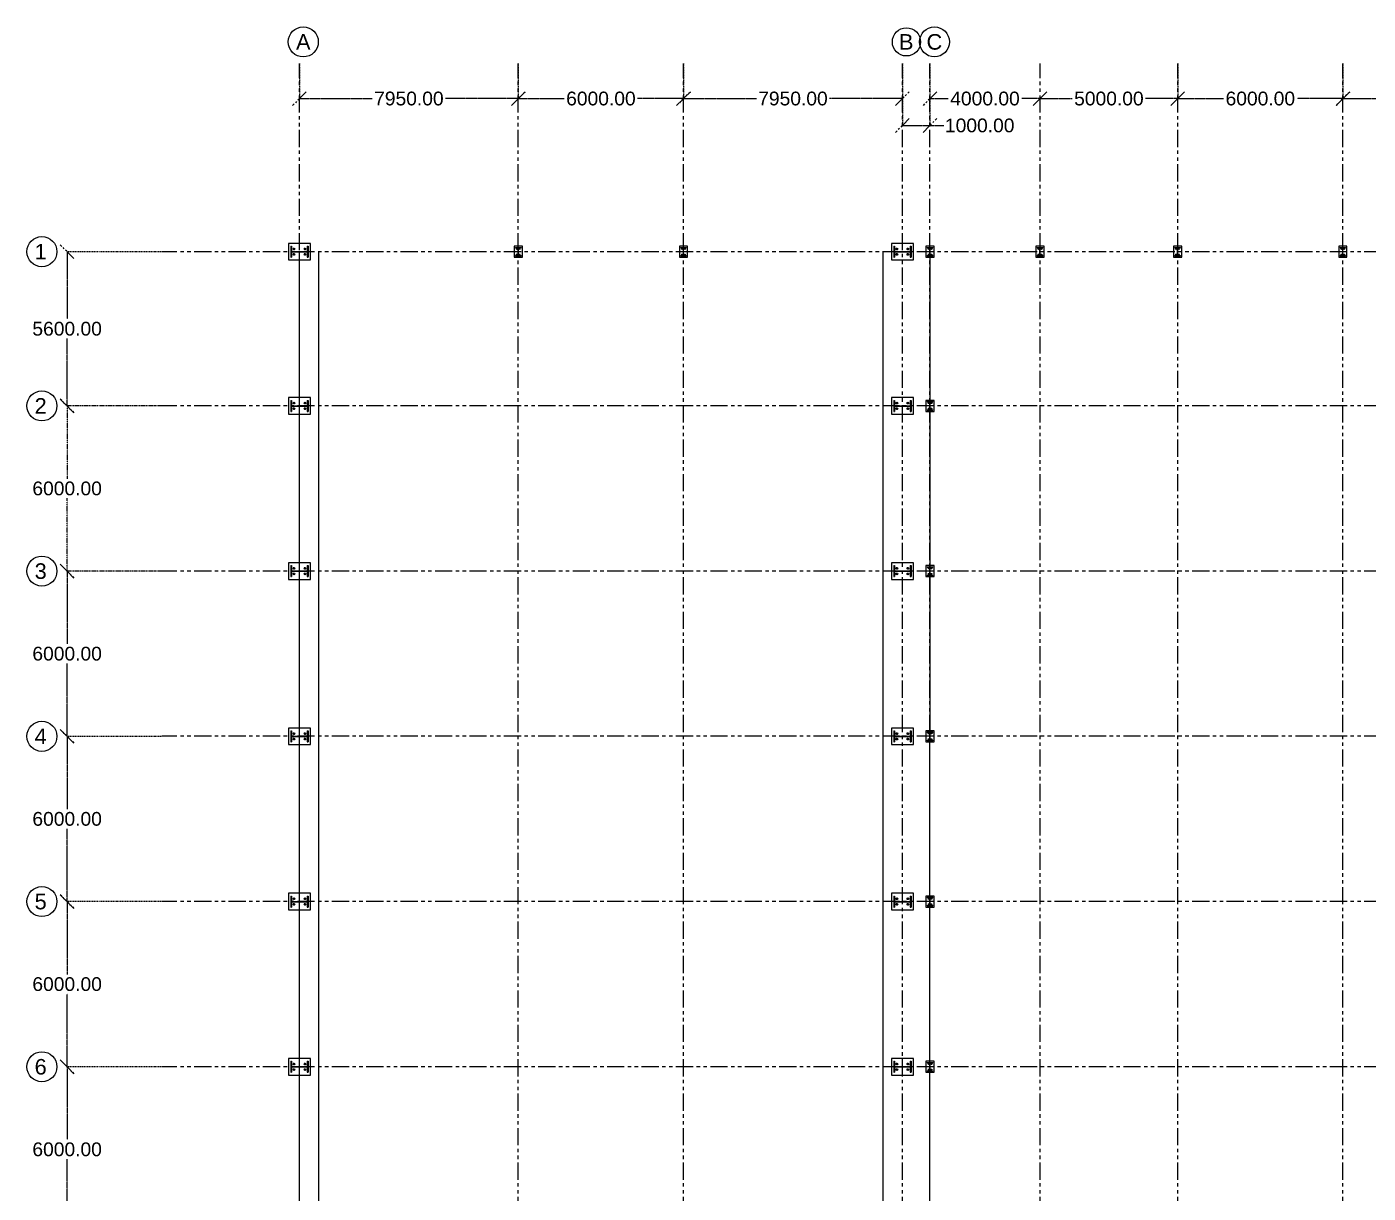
# Model space of a CAD drawing. Header units: inches. Extents: x 8519 to 881470, y -4476 to 84370.
# Drawn here: x 656886 to 705604, y 42016 to 84370 of the extents above; entities that cross this region are included whole.
import ezdxf

# ---------------------------------------------------------------- set-up
doc = ezdxf.new("R2010")
doc.units = ezdxf.units.IN
doc.header["$MEASUREMENT"] = 0
doc.header["$PDMODE"] = 34
doc.linetypes.add('ACAD_ISO03W100', pattern=[30, 12, -18])
doc.linetypes.add('PHANTOM2', pattern=[1.25, 0.625, -0.125, 0.125, -0.125, 0.125, -0.125])
for name, color, linetype in [('axis', 8, 'PHANTOM2'), ('columns', 2, 'Continuous'), ('dimensions', 1, 'PHANTOM2'), ('initial layout', 7, 'Continuous'), ('text', 3, 'Continuous')]:
    doc.layers.add(name, color=color, linetype=linetype)
doc.styles.get("Standard").update_dxf_attribs({"font": 'arial.ttf'})
doc.dimstyles.new('Dim_1', dxfattribs={"dimtxt": 500, "dimasz": 500, "dimexe": 0.0625, "dimexo": 0.0625, "dimgap": 100, "dimtad": 0, "dimtih": 1, "dimtoh": 1, "dimzin": 0, "dimdsep": 46, "dimtxsty": 'Standard', "dimblk": 'OBLIQUE', "dimcen": 0.09, "dimclrd": 256, "dimclre": 256, "dimclrt": 256, "dimadec": 0, "dimazin": 0, "dimtfac": 1, "dimtofl": 0, "dimtmove": 0, "dimatfit": 3, "dimfxl": 1, "dimtfillclr": 256, "dimtolj": 1, "dimtzin": 0, "dimlwe": -1, "dimarcsym": 0})

# ---------------------------------------------------------------- blocks, each defined once
blk = doc.blocks.new('_Oblique')
at = {"color": 0, "linetype": 'ByBlock', "lineweight": -2}
blk.add_line((-0.5, -0.5), (0.5, 0.5), dxfattribs=at)
blk = doc.blocks.new('*D7')
at = {"layer": 'Defpoints', "color": 0, "ltscale": 10, "transparency": 16777216}
for p in [(661787, 70605), (658349, 64605), (661787, 64605)]:
    blk.add_point(p, dxfattribs=at)
at = {"layer": 'dimensions', "lineweight": -2, "ltscale": 10, "transparency": 16777216}
for p, q in [((658349, 70615), (658349, 67961)), ((658349, 64595), (658349, 67250))]:
    blk.add_line(p, q, dxfattribs=at)
at = {"layer": 'dimensions', "linetype": 'ACAD_ISO03W100', "ltscale": 10, "transparency": 16777216}
for p, q in [((661787, 70605), (658349, 70605)), ((661787, 64605), (658349, 64605))]:
    blk.add_line(p, q, dxfattribs=at)
at = {"layer": 'dimensions', "lineweight": -2, "ltscale": 10, "transparency": 16777216, "xscale": 500, "yscale": 500, "zscale": 500}
for p, rotation in [((658349, 70605), 90), ((658349, 64605), 270)]:
    blk.add_blockref('_Oblique', p, dxfattribs=dict(at, rotation=rotation))
at = {"layer": 'dimensions', "ltscale": 10, "transparency": 16777216, "insert": (658349, 67605), "char_height": 500, "attachment_point": 5}
blk.add_mtext('\\A1;6000.00', dxfattribs=at)
blk = doc.blocks.new('*D8')
at = {"layer": 'Defpoints', "color": 0, "transparency": 16777216}
for p in [(661787, 64605), (658349, 58605), (661787, 58605)]:
    blk.add_point(p, dxfattribs=at)
at = {"layer": 'dimensions', "lineweight": -2, "transparency": 16777216}
for p, q in [((658349, 64615), (658349, 61961)), ((658349, 58595), (658349, 61250))]:
    blk.add_line(p, q, dxfattribs=at)
at = {"layer": 'dimensions', "linetype": 'ACAD_ISO03W100', "transparency": 16777216}
for p, q in [((661787, 64605), (658349, 64605)), ((661787, 58605), (658349, 58605))]:
    blk.add_line(p, q, dxfattribs=at)
at = {"layer": 'dimensions', "lineweight": -2, "transparency": 16777216, "xscale": 500, "yscale": 500, "zscale": 500}
for p, rotation in [((658349, 64605), 90), ((658349, 58605), 270)]:
    blk.add_blockref('_Oblique', p, dxfattribs=dict(at, rotation=rotation))
at = {"layer": 'dimensions', "transparency": 16777216, "insert": (658349, 61605), "char_height": 500, "attachment_point": 5}
blk.add_mtext('\\A1;6000.00', dxfattribs=at)
blk = doc.blocks.new('*D9')
at = {"layer": 'Defpoints', "color": 0, "transparency": 16777216}
for p in [(661787, 58605), (658349, 52605), (661787, 52605)]:
    blk.add_point(p, dxfattribs=at)
at = {"layer": 'dimensions', "lineweight": -2, "transparency": 16777216}
for p, q in [((658349, 58615), (658349, 55961)), ((658349, 52595), (658349, 55250))]:
    blk.add_line(p, q, dxfattribs=at)
at = {"layer": 'dimensions', "linetype": 'ACAD_ISO03W100', "transparency": 16777216}
for p, q in [((661787, 58605), (658349, 58605)), ((661787, 52605), (658349, 52605))]:
    blk.add_line(p, q, dxfattribs=at)
at = {"layer": 'dimensions', "lineweight": -2, "transparency": 16777216, "xscale": 500, "yscale": 500, "zscale": 500}
for p, rotation in [((658349, 58605), 90), ((658349, 52605), 270)]:
    blk.add_blockref('_Oblique', p, dxfattribs=dict(at, rotation=rotation))
at = {"layer": 'dimensions', "transparency": 16777216, "insert": (658349, 55605), "char_height": 500, "attachment_point": 5}
blk.add_mtext('\\A1;6000.00', dxfattribs=at)
blk = doc.blocks.new('*D10')
at = {"layer": 'Defpoints', "color": 0, "transparency": 16777216}
for p in [(661787, 52605), (658349, 46605), (661787, 46605)]:
    blk.add_point(p, dxfattribs=at)
at = {"layer": 'dimensions', "lineweight": -2, "transparency": 16777216}
for p, q in [((658349, 52615), (658349, 49961)), ((658349, 46595), (658349, 49250))]:
    blk.add_line(p, q, dxfattribs=at)
at = {"layer": 'dimensions', "linetype": 'ACAD_ISO03W100', "transparency": 16777216}
for p, q in [((661787, 52605), (658349, 52605)), ((661787, 46605), (658349, 46605))]:
    blk.add_line(p, q, dxfattribs=at)
at = {"layer": 'dimensions', "lineweight": -2, "transparency": 16777216, "xscale": 500, "yscale": 500, "zscale": 500}
for p, rotation in [((658349, 52605), 90), ((658349, 46605), 270)]:
    blk.add_blockref('_Oblique', p, dxfattribs=dict(at, rotation=rotation))
at = {"layer": 'dimensions', "transparency": 16777216, "insert": (658349, 49605), "char_height": 500, "attachment_point": 5}
blk.add_mtext('\\A1;6000.00', dxfattribs=at)
blk = doc.blocks.new('*D11')
at = {"layer": 'Defpoints', "color": 0, "transparency": 16777216}
for p in [(661787, 46605), (658349, 40605), (661787, 40605)]:
    blk.add_point(p, dxfattribs=at)
at = {"layer": 'dimensions', "lineweight": -2, "transparency": 16777216}
for p, q in [((658349, 46615), (658349, 43961)), ((658349, 40595), (658349, 43250))]:
    blk.add_line(p, q, dxfattribs=at)
at = {"layer": 'dimensions', "linetype": 'ACAD_ISO03W100', "transparency": 16777216}
for p, q in [((661787, 46605), (658349, 46605)), ((661787, 40605), (658349, 40605))]:
    blk.add_line(p, q, dxfattribs=at)
at = {"layer": 'dimensions', "lineweight": -2, "transparency": 16777216, "xscale": 500, "yscale": 500, "zscale": 500}
for p, rotation in [((658349, 46605), 90), ((658349, 40605), 270)]:
    blk.add_blockref('_Oblique', p, dxfattribs=dict(at, rotation=rotation))
at = {"layer": 'dimensions', "transparency": 16777216, "insert": (658349, 43605), "char_height": 500, "attachment_point": 5}
blk.add_mtext('\\A1;6000.00', dxfattribs=at)
blk = doc.blocks.new('*D46')
at = {"layer": 'Defpoints', "color": 0, "transparency": 16777216}
for p in [(661787, 76205), (658349, 70605), (661787, 70605)]:
    blk.add_point(p, dxfattribs=at)
at = {"layer": 'dimensions', "linetype": 'ACAD_ISO03W100', "transparency": 16777216}
for p, q in [((661787, 76205), (658349, 76205)), ((661787, 70605), (658349, 70605))]:
    blk.add_line(p, q, dxfattribs=at)
at = {"layer": 'dimensions', "lineweight": -2, "transparency": 16777216}
for p, q in [((658349, 76205), (658349, 73761)), ((658349, 70605), (658349, 73050))]:
    blk.add_line(p, q, dxfattribs=at)
at = {"layer": 'dimensions', "lineweight": -2, "transparency": 16777216, "xscale": 500, "yscale": 500, "zscale": 500}
for p, rotation in [((658349, 76205), 90), ((658349, 70605), 270)]:
    blk.add_blockref('_Oblique', p, dxfattribs=dict(at, rotation=rotation))
at = {"layer": 'dimensions', "transparency": 16777216, "insert": (658349, 73405), "char_height": 500, "attachment_point": 5}
blk.add_mtext('\\A1;5600.00', dxfattribs=at)
blk = doc.blocks.new('*D224')
at = {"layer": 'Defpoints', "color": 0, "transparency": 16777216}
for p in [(666787, 83038), (674737, 83038), (666787, 81764)]:
    blk.add_point(p, dxfattribs=at)
at = {"layer": 'dimensions', "linetype": 'ACAD_ISO03W100', "transparency": 16777216}
for p, q in [((666787, 83038), (666787, 81764)), ((674737, 83038), (674737, 81764))]:
    blk.add_line(p, q, dxfattribs=at)
at = {"layer": 'dimensions', "lineweight": -2, "transparency": 16777216}
for p, q in [((666787, 81764), (669433, 81764)), ((674737, 81764), (672091, 81764))]:
    blk.add_line(p, q, dxfattribs=at)
at = {"layer": 'dimensions', "lineweight": -2, "transparency": 16777216, "xscale": 500, "yscale": 500, "zscale": 500, "rotation": 180}
blk.add_blockref('_Oblique', (666787, 81764), dxfattribs=at)
at = {"layer": 'dimensions', "lineweight": -2, "transparency": 16777216, "xscale": 500, "yscale": 500, "zscale": 500}
blk.add_blockref('_Oblique', (674737, 81764), dxfattribs=at)
at = {"layer": 'dimensions', "transparency": 16777216, "insert": (670762, 81764), "char_height": 500, "attachment_point": 5}
blk.add_mtext('\\A1;7950.00', dxfattribs=at)
blk = doc.blocks.new('*D225')
at = {"layer": 'Defpoints', "color": 0, "transparency": 16777216}
for p in [(674737, 83038), (680737, 83038), (674737, 81764)]:
    blk.add_point(p, dxfattribs=at)
at = {"layer": 'dimensions', "linetype": 'ACAD_ISO03W100', "transparency": 16777216}
for p, q in [((674737, 83038), (674737, 81764)), ((680737, 83038), (680737, 81764))]:
    blk.add_line(p, q, dxfattribs=at)
at = {"layer": 'dimensions', "lineweight": -2, "transparency": 16777216}
for p, q in [((674737, 81764), (676405, 81764)), ((680737, 81764), (679070, 81764))]:
    blk.add_line(p, q, dxfattribs=at)
at = {"layer": 'dimensions', "lineweight": -2, "transparency": 16777216, "xscale": 500, "yscale": 500, "zscale": 500, "rotation": 180}
blk.add_blockref('_Oblique', (674737, 81764), dxfattribs=at)
at = {"layer": 'dimensions', "lineweight": -2, "transparency": 16777216, "xscale": 500, "yscale": 500, "zscale": 500}
blk.add_blockref('_Oblique', (680737, 81764), dxfattribs=at)
at = {"layer": 'dimensions', "transparency": 16777216, "insert": (677737, 81764), "char_height": 500, "attachment_point": 5}
blk.add_mtext('\\A1;6000.00', dxfattribs=at)
blk = doc.blocks.new('*D226')
at = {"layer": 'Defpoints', "color": 0, "transparency": 16777216}
for p in [(680737, 83038), (688687, 83038), (680737, 81764)]:
    blk.add_point(p, dxfattribs=at)
at = {"layer": 'dimensions', "linetype": 'ACAD_ISO03W100', "transparency": 16777216}
for p, q in [((680737, 83038), (680737, 81764)), ((688687, 83038), (688687, 81764))]:
    blk.add_line(p, q, dxfattribs=at)
at = {"layer": 'dimensions', "lineweight": -2, "transparency": 16777216}
for p, q in [((680737, 81764), (683383, 81764)), ((688687, 81764), (686041, 81764))]:
    blk.add_line(p, q, dxfattribs=at)
at = {"layer": 'dimensions', "lineweight": -2, "transparency": 16777216, "xscale": 500, "yscale": 500, "zscale": 500, "rotation": 180}
blk.add_blockref('_Oblique', (680737, 81764), dxfattribs=at)
at = {"layer": 'dimensions', "lineweight": -2, "transparency": 16777216, "xscale": 500, "yscale": 500, "zscale": 500}
blk.add_blockref('_Oblique', (688687, 81764), dxfattribs=at)
at = {"layer": 'dimensions', "transparency": 16777216, "insert": (684712, 81764), "char_height": 500, "attachment_point": 5}
blk.add_mtext('\\A1;7950.00', dxfattribs=at)
blk = doc.blocks.new('*D232')
at = {"layer": 'Defpoints', "color": 0, "transparency": 16777216}
for p in [(698687, 83038), (704687, 83038), (698687, 81764)]:
    blk.add_point(p, dxfattribs=at)
at = {"layer": 'dimensions', "linetype": 'ACAD_ISO03W100', "transparency": 16777216}
for p, q in [((698687, 83038), (698687, 81764)), ((704687, 83038), (704687, 81764))]:
    blk.add_line(p, q, dxfattribs=at)
at = {"layer": 'dimensions', "lineweight": -2, "transparency": 16777216}
for p, q in [((698687, 81764), (700355, 81764)), ((704687, 81764), (703020, 81764))]:
    blk.add_line(p, q, dxfattribs=at)
at = {"layer": 'dimensions', "lineweight": -2, "transparency": 16777216, "xscale": 500, "yscale": 500, "zscale": 500, "rotation": 180}
blk.add_blockref('_Oblique', (698687, 81764), dxfattribs=at)
at = {"layer": 'dimensions', "lineweight": -2, "transparency": 16777216, "xscale": 500, "yscale": 500, "zscale": 500}
blk.add_blockref('_Oblique', (704687, 81764), dxfattribs=at)
at = {"layer": 'dimensions', "transparency": 16777216, "insert": (701687, 81764), "char_height": 500, "attachment_point": 5}
blk.add_mtext('\\A1;6000.00', dxfattribs=at)
blk = doc.blocks.new('*D233')
at = {"layer": 'Defpoints', "color": 0, "transparency": 16777216}
for p in [(704687, 83038), (710687, 83038), (704687, 81764)]:
    blk.add_point(p, dxfattribs=at)
at = {"layer": 'dimensions', "linetype": 'ACAD_ISO03W100', "transparency": 16777216}
for p, q in [((704687, 83038), (704687, 81764)), ((710687, 83038), (710687, 81764))]:
    blk.add_line(p, q, dxfattribs=at)
at = {"layer": 'dimensions', "lineweight": -2, "transparency": 16777216}
for p, q in [((704687, 81764), (706355, 81764)), ((710687, 81764), (709020, 81764))]:
    blk.add_line(p, q, dxfattribs=at)
at = {"layer": 'dimensions', "lineweight": -2, "transparency": 16777216, "xscale": 500, "yscale": 500, "zscale": 500, "rotation": 180}
blk.add_blockref('_Oblique', (704687, 81764), dxfattribs=at)
at = {"layer": 'dimensions', "lineweight": -2, "transparency": 16777216, "xscale": 500, "yscale": 500, "zscale": 500}
blk.add_blockref('_Oblique', (710687, 81764), dxfattribs=at)
at = {"layer": 'dimensions', "transparency": 16777216, "insert": (707687, 81764), "char_height": 500, "attachment_point": 5}
blk.add_mtext('\\A1;6000.00', dxfattribs=at)
blk = doc.blocks.new('*D244')
at = {"layer": 'Defpoints', "color": 0, "transparency": 16777216}
for p in [(689687, 83038), (688687, 81764), (689687, 80787)]:
    blk.add_point(p, dxfattribs=at)
at = {"layer": 'dimensions', "linetype": 'ACAD_ISO03W100', "transparency": 16777216}
for p, q in [((689687, 83038), (689687, 80786)), ((688687, 81764), (688687, 80786))]:
    blk.add_line(p, q, dxfattribs=at)
at = {"layer": 'dimensions', "lineweight": -2, "transparency": 16777216}
for p, q in [((688687, 80787), (689687, 80787)), ((689687, 80787), (690187, 80787))]:
    blk.add_line(p, q, dxfattribs=at)
at = {"layer": 'dimensions', "lineweight": -2, "transparency": 16777216, "xscale": 500, "yscale": 500, "zscale": 500, "rotation": 180}
blk.add_blockref('_Oblique', (688687, 80787), dxfattribs=at)
at = {"layer": 'dimensions', "lineweight": -2, "transparency": 16777216, "xscale": 500, "yscale": 500, "zscale": 500}
blk.add_blockref('_Oblique', (689687, 80787), dxfattribs=at)
at = {"layer": 'dimensions', "transparency": 16777216, "insert": (691495, 80787), "char_height": 500, "attachment_point": 5}
blk.add_mtext('\\A1;1000.00', dxfattribs=at)
blk = doc.blocks.new('*D245')
at = {"layer": 'Defpoints', "color": 0, "transparency": 16777216}
for p in [(693687, 81764), (693687, 81764), (698687, 81764)]:
    blk.add_point(p, dxfattribs=at)
at = {"layer": 'dimensions', "linetype": 'ACAD_ISO03W100', "transparency": 16777216}
for p, q in [((693687, 81764), (693687, 81764)), ((698687, 81764), (698687, 81764))]:
    blk.add_line(p, q, dxfattribs=at)
at = {"layer": 'dimensions', "lineweight": -2, "transparency": 16777216}
for p, q in [((693687, 81764), (694856, 81764)), ((698687, 81764), (697519, 81764))]:
    blk.add_line(p, q, dxfattribs=at)
at = {"layer": 'dimensions', "lineweight": -2, "transparency": 16777216, "xscale": 500, "yscale": 500, "zscale": 500, "rotation": 180}
blk.add_blockref('_Oblique', (693687, 81764), dxfattribs=at)
at = {"layer": 'dimensions', "lineweight": -2, "transparency": 16777216, "xscale": 500, "yscale": 500, "zscale": 500}
blk.add_blockref('_Oblique', (698687, 81764), dxfattribs=at)
at = {"layer": 'dimensions', "transparency": 16777216, "insert": (696187, 81764), "char_height": 500, "attachment_point": 5}
blk.add_mtext('\\A1;5000.00', dxfattribs=at)
blk = doc.blocks.new('*D246')
at = {"layer": 'Defpoints', "color": 0, "transparency": 16777216}
for p in [(689687, 81764), (689687, 81764), (693687, 81764)]:
    blk.add_point(p, dxfattribs=at)
at = {"layer": 'dimensions', "lineweight": -2, "transparency": 16777216}
for p, q in [((689687, 81764), (690346, 81764)), ((693687, 81764), (693029, 81764))]:
    blk.add_line(p, q, dxfattribs=at)
at = {"layer": 'dimensions', "lineweight": -2, "transparency": 16777216, "xscale": 500, "yscale": 500, "zscale": 500, "rotation": 180}
blk.add_blockref('_Oblique', (689687, 81764), dxfattribs=at)
at = {"layer": 'dimensions', "lineweight": -2, "transparency": 16777216, "xscale": 500, "yscale": 500, "zscale": 500}
blk.add_blockref('_Oblique', (693687, 81764), dxfattribs=at)
at = {"layer": 'dimensions', "transparency": 16777216, "insert": (691687, 81764), "char_height": 500, "attachment_point": 5}
blk.add_mtext('\\A1;4000.00', dxfattribs=at)

msp = doc.modelspace()

# ---------------------------------------------------------------- linework, layer by layer
at = {"layer": 'axis', "ltscale": 1000}
for p, q in [((666787.275, 5.309), (666787.275, 83038.138)), ((674737.275, 5.309), (674737.275, 83038.138)), ((680737.275, 5.309), (680737.275, 83038.138)), ((688687.275, 5.309), (688687.275, 83038.138)), ((689687.275, 5.309), (689687.275, 83038.138)), ((693687.275, 5.309), (693687.275, 83038.138)), ((698687.275, 5.309), (698687.275, 83038.138)), ((704687.275, 5.309), (704687.275, 83038.138)), ((753587.275, 76205.313), (661787.275, 76205.313)), ((753587.275, 70605.313), (661787.275, 70605.313)), ((753587.275, 64605.309), (661787.275, 64605.309)), ((753587.275, 64605.309), (661787.275, 64605.309)), ((753587.275, 64605.309), (661787.275, 64605.309)), ((753587.275, 64605.309), (661787.275, 64605.309)), ((753587.275, 58605.309), (661787.275, 58605.309)), ((753587.275, 58605.309), (661787.275, 58605.309)), ((753587.275, 58605.309), (661787.275, 58605.309)), ((753587.275, 58605.309), (661787.275, 58605.309)), ((753587.275, 52605.309), (661787.275, 52605.309)), ((753587.275, 52605.309), (661787.275, 52605.309)), ((753587.275, 52605.309), (661787.275, 52605.309)), ((753587.275, 52605.309), (661787.275, 52605.309)), ((753587.275, 46605.309), (661787.275, 46605.309)), ((753587.275, 46605.309), (661787.275, 46605.309)), ((753587.275, 46605.309), (661787.275, 46605.309)), ((753587.275, 46605.309), (661787.275, 46605.309))]:
    msp.add_line(p, q, dxfattribs=at)
at = {"layer": 'columns'}
for p, q in [((666472.275, 76405.313), (666472.275, 76005.313)), ((666472.275, 76405.313), (666502.275, 76405.313)), ((666472.275, 76005.313), (666502.275, 76005.313)), ((666487.275, 76210.313), (667087.275, 76210.313)), ((666487.275, 76200.313), (667087.275, 76200.313)), ((666502.275, 76405.313), (666502.275, 76005.313)), ((666547.275, 76305.313), (666627.275, 76305.313)), ((666547.275, 76105.313), (666627.275, 76105.313)), ((666587.275, 76305.313), (666587.275, 76345.313)), ((666587.275, 76305.313), (666587.275, 76265.313)), ((666587.275, 76105.313), (666587.275, 76145.313)), ((666587.275, 76105.313), (666587.275, 76065.313)), ((666947.275, 76305.313), (667027.275, 76305.313)), ((666947.275, 76105.313), (667027.275, 76105.313)), ((666987.275, 76305.313), (666987.275, 76345.313)), ((666987.275, 76305.313), (666987.275, 76265.313)), ((666987.275, 76105.313), (666987.275, 76145.313)), ((666987.275, 76105.313), (666987.275, 76065.313)), ((667072.275, 76405.313), (667072.275, 76005.313)), ((667072.275, 76405.313), (667102.275, 76405.313)), ((667072.275, 76005.313), (667102.275, 76005.313)), ((667102.275, 76405.313), (667102.275, 76005.313)), ((674637.262, 76362.809), (674837.262, 76362.809)), ((674637.262, 76347.809), (674637.262, 76362.809)), ((674637.262, 76347.809), (674837.262, 76347.809)), ((674637.262, 76062.809), (674837.262, 76062.809)), ((674637.262, 76047.809), (674637.262, 76062.809)), ((674637.262, 76047.809), (674837.262, 76047.809)), ((674687.262, 76305.309), (674667.262, 76305.309)), ((674687.262, 76105.309), (674667.262, 76105.309)), ((674687.262, 76285.309), (674687.262, 76325.309)), ((674687.262, 76305.309), (674707.262, 76305.309)), ((674687.262, 76085.309), (674687.262, 76125.309)), ((674687.262, 76105.309), (674707.262, 76105.309)), ((674734.762, 76055.309), (674734.762, 76355.309)), ((674739.762, 76055.309), (674739.762, 76355.309)), ((674787.262, 76305.309), (674767.262, 76305.309)), ((674787.262, 76105.309), (674767.262, 76105.309)), ((674787.262, 76285.309), (674787.262, 76325.309)), ((674787.262, 76305.309), (674807.262, 76305.309)), ((674787.262, 76085.309), (674787.262, 76125.309)), ((674787.262, 76105.309), (674807.262, 76105.309)), ((674837.262, 76347.809), (674837.262, 76362.809)), ((674837.262, 76047.809), (674837.262, 76062.809)), ((680637.262, 76362.809), (680837.262, 76362.809)), ((680637.262, 76347.809), (680637.262, 76362.809)), ((680637.262, 76347.809), (680837.262, 76347.809)), ((680637.262, 76062.809), (680837.262, 76062.809)), ((680637.262, 76047.809), (680637.262, 76062.809)), ((680637.262, 76047.809), (680837.262, 76047.809)), ((680687.262, 76305.309), (680667.262, 76305.309)), ((680687.262, 76105.309), (680667.262, 76105.309)), ((680687.262, 76285.309), (680687.262, 76325.309)), ((680687.262, 76305.309), (680707.262, 76305.309)), ((680687.262, 76085.309), (680687.262, 76125.309)), ((680687.262, 76105.309), (680707.262, 76105.309)), ((680734.762, 76055.309), (680734.762, 76355.309)), ((680739.762, 76055.309), (680739.762, 76355.309)), ((680787.262, 76305.309), (680767.262, 76305.309)), ((680787.262, 76105.309), (680767.262, 76105.309)), ((680787.262, 76285.309), (680787.262, 76325.309)), ((680787.262, 76305.309), (680807.262, 76305.309)), ((680787.262, 76085.309), (680787.262, 76125.309)), ((680787.262, 76105.309), (680807.262, 76105.309)), ((680837.262, 76347.809), (680837.262, 76362.809)), ((680837.262, 76047.809), (680837.262, 76062.809)), ((688372.275, 76405.313), (688372.275, 76005.313)), ((688372.275, 76405.313), (688402.275, 76405.313)), ((688372.275, 76005.313), (688402.275, 76005.313)), ((688387.275, 76210.313), (688987.275, 76210.313)), ((688387.275, 76200.313), (688987.275, 76200.313)), ((688402.275, 76405.313), (688402.275, 76005.313)), ((688447.275, 76305.313), (688527.275, 76305.313)), ((688447.275, 76105.313), (688527.275, 76105.313)), ((688487.275, 76305.313), (688487.275, 76345.313)), ((688487.275, 76305.313), (688487.275, 76265.313)), ((688487.275, 76105.313), (688487.275, 76145.313)), ((688487.275, 76105.313), (688487.275, 76065.313)), ((688847.275, 76305.313), (688927.275, 76305.313)), ((688847.275, 76105.313), (688927.275, 76105.313)), ((688887.275, 76305.313), (688887.275, 76345.313)), ((688887.275, 76305.313), (688887.275, 76265.313)), ((688887.275, 76105.313), (688887.275, 76145.313)), ((688887.275, 76105.313), (688887.275, 76065.313)), ((688972.275, 76405.313), (688972.275, 76005.313)), ((688972.275, 76405.313), (689002.275, 76405.313)), ((688972.275, 76005.313), (689002.275, 76005.313)), ((689002.275, 76405.313), (689002.275, 76005.313)), ((689589.762, 76362.809), (689789.762, 76362.809)), ((689589.762, 76347.809), (689589.762, 76362.809)), ((689589.762, 76347.809), (689789.762, 76347.809)), ((689589.762, 76062.809), (689789.762, 76062.809)), ((689589.762, 76047.809), (689589.762, 76062.809)), ((689589.762, 76047.809), (689789.762, 76047.809)), ((689639.762, 76305.309), (689619.762, 76305.309)), ((689639.762, 76105.309), (689619.762, 76105.309)), ((689639.762, 76285.309), (689639.762, 76325.309)), ((689639.762, 76305.309), (689659.762, 76305.309)), ((689639.762, 76085.309), (689639.762, 76125.309)), ((689639.762, 76105.309), (689659.762, 76105.309)), ((689687.262, 76055.309), (689687.262, 76355.309)), ((689692.262, 76055.309), (689692.262, 76355.309)), ((689739.762, 76305.309), (689719.762, 76305.309)), ((689739.762, 76105.309), (689719.762, 76105.309)), ((689739.762, 76285.309), (689739.762, 76325.309)), ((689739.762, 76305.309), (689759.762, 76305.309)), ((689739.762, 76085.309), (689739.762, 76125.309)), ((689739.762, 76105.309), (689759.762, 76105.309)), ((689789.762, 76347.809), (689789.762, 76362.809)), ((689789.762, 76047.809), (689789.762, 76062.809)), ((693584.762, 76362.809), (693784.762, 76362.809)), ((693584.762, 76347.809), (693584.762, 76362.809)), ((693584.762, 76347.809), (693784.762, 76347.809)), ((693584.762, 76062.809), (693784.762, 76062.809)), ((693584.762, 76047.809), (693584.762, 76062.809)), ((693584.762, 76047.809), (693784.762, 76047.809)), ((693634.762, 76305.309), (693614.762, 76305.309)), ((693634.762, 76105.309), (693614.762, 76105.309)), ((693634.762, 76285.309), (693634.762, 76325.309)), ((693634.762, 76305.309), (693654.762, 76305.309)), ((693634.762, 76085.309), (693634.762, 76125.309)), ((693634.762, 76105.309), (693654.762, 76105.309)), ((693682.262, 76055.309), (693682.262, 76355.309)), ((693687.262, 76055.309), (693687.262, 76355.309)), ((693734.762, 76305.309), (693714.762, 76305.309)), ((693734.762, 76105.309), (693714.762, 76105.309)), ((693734.762, 76285.309), (693734.762, 76325.309)), ((693734.762, 76305.309), (693754.762, 76305.309)), ((693734.762, 76085.309), (693734.762, 76125.309)), ((693734.762, 76105.309), (693754.762, 76105.309)), ((693784.762, 76347.809), (693784.762, 76362.809)), ((693784.762, 76047.809), (693784.762, 76062.809)), ((698584.762, 76362.809), (698784.762, 76362.809)), ((698584.762, 76347.809), (698584.762, 76362.809)), ((698584.762, 76347.809), (698784.762, 76347.809)), ((698584.762, 76062.809), (698784.762, 76062.809)), ((698584.762, 76047.809), (698584.762, 76062.809)), ((698584.762, 76047.809), (698784.762, 76047.809)), ((698634.762, 76305.309), (698614.762, 76305.309)), ((698634.762, 76105.309), (698614.762, 76105.309)), ((698634.762, 76285.309), (698634.762, 76325.309)), ((698634.762, 76305.309), (698654.762, 76305.309)), ((698634.762, 76085.309), (698634.762, 76125.309)), ((698634.762, 76105.309), (698654.762, 76105.309)), ((698682.262, 76055.309), (698682.262, 76355.309)), ((698687.262, 76055.309), (698687.262, 76355.309)), ((698734.762, 76305.309), (698714.762, 76305.309)), ((698734.762, 76105.309), (698714.762, 76105.309)), ((698734.762, 76285.309), (698734.762, 76325.309)), ((698734.762, 76305.309), (698754.762, 76305.309)), ((698734.762, 76085.309), (698734.762, 76125.309)), ((698734.762, 76105.309), (698754.762, 76105.309)), ((698784.762, 76347.809), (698784.762, 76362.809)), ((698784.762, 76047.809), (698784.762, 76062.809)), ((704584.762, 76362.809), (704784.762, 76362.809)), ((704584.762, 76347.809), (704584.762, 76362.809)), ((704584.762, 76347.809), (704784.762, 76347.809)), ((704584.762, 76062.809), (704784.762, 76062.809)), ((704584.762, 76047.809), (704584.762, 76062.809)), ((704584.762, 76047.809), (704784.762, 76047.809)), ((704634.762, 76305.309), (704614.762, 76305.309)), ((704634.762, 76105.309), (704614.762, 76105.309)), ((704634.762, 76285.309), (704634.762, 76325.309)), ((704634.762, 76305.309), (704654.762, 76305.309)), ((704634.762, 76085.309), (704634.762, 76125.309)), ((704634.762, 76105.309), (704654.762, 76105.309)), ((704682.262, 76055.309), (704682.262, 76355.309)), ((704687.262, 76055.309), (704687.262, 76355.309)), ((704734.762, 76305.309), (704714.762, 76305.309)), ((704734.762, 76105.309), (704714.762, 76105.309)), ((704734.762, 76285.309), (704734.762, 76325.309)), ((704734.762, 76305.309), (704754.762, 76305.309)), ((704734.762, 76085.309), (704734.762, 76125.309)), ((704734.762, 76105.309), (704754.762, 76105.309)), ((704784.762, 76347.809), (704784.762, 76362.809)), ((704784.762, 76047.809), (704784.762, 76062.809)), ((666472.288, 70805.313), (666472.288, 70405.313)), ((666472.288, 70805.313), (666502.288, 70805.313)), ((666502.288, 70805.313), (666502.288, 70405.313)), ((666547.288, 70705.313), (666627.288, 70705.313)), ((666587.288, 70705.313), (666587.288, 70745.313)), ((666587.288, 70705.313), (666587.288, 70665.313)), ((666947.288, 70705.313), (667027.288, 70705.313)), ((666987.288, 70705.313), (666987.288, 70745.313)), ((666987.288, 70705.313), (666987.288, 70665.313)), ((667072.288, 70805.313), (667072.288, 70405.313)), ((667072.288, 70805.313), (667102.288, 70805.313)), ((667102.288, 70805.313), (667102.288, 70405.313)), ((688372.288, 70805.313), (688372.288, 70405.313)), ((688372.288, 70805.313), (688402.288, 70805.313)), ((688402.288, 70805.313), (688402.288, 70405.313)), ((688447.288, 70705.313), (688527.288, 70705.313)), ((688487.288, 70705.313), (688487.288, 70745.313)), ((688487.288, 70705.313), (688487.288, 70665.313)), ((688847.288, 70705.313), (688927.288, 70705.313)), ((688887.288, 70705.313), (688887.288, 70745.313)), ((688887.288, 70705.313), (688887.288, 70665.313)), ((688972.288, 70805.313), (688972.288, 70405.313)), ((688972.288, 70805.313), (689002.288, 70805.313)), ((689002.288, 70805.313), (689002.288, 70405.313)), ((689589.775, 70762.809), (689789.775, 70762.809)), ((689589.775, 70747.809), (689589.775, 70762.809)), ((689589.775, 70747.809), (689789.775, 70747.809)), ((689639.775, 70705.309), (689619.775, 70705.309)), ((689639.775, 70685.309), (689639.775, 70725.309)), ((689639.775, 70705.309), (689659.775, 70705.309)), ((689687.275, 70455.309), (689687.275, 70755.309)), ((689692.275, 70455.309), (689692.275, 70755.309)), ((689739.775, 70705.309), (689719.775, 70705.309)), ((689739.775, 70685.309), (689739.775, 70725.309)), ((689739.775, 70705.309), (689759.775, 70705.309)), ((689789.775, 70747.809), (689789.775, 70762.809)), ((666472.288, 70405.313), (666502.288, 70405.313)), ((666487.288, 70610.313), (667087.288, 70610.313)), ((666487.288, 70600.313), (667087.288, 70600.313)), ((666547.288, 70505.313), (666627.288, 70505.313)), ((666587.288, 70505.313), (666587.288, 70545.313)), ((666587.288, 70505.313), (666587.288, 70465.313)), ((666947.288, 70505.313), (667027.288, 70505.313)), ((666987.288, 70505.313), (666987.288, 70545.313)), ((666987.288, 70505.313), (666987.288, 70465.313)), ((667072.288, 70405.313), (667102.288, 70405.313)), ((688372.288, 70405.313), (688402.288, 70405.313)), ((688387.288, 70610.313), (688987.288, 70610.313)), ((688387.288, 70600.313), (688987.288, 70600.313)), ((688447.288, 70505.313), (688527.288, 70505.313)), ((688487.288, 70505.313), (688487.288, 70545.313)), ((688487.288, 70505.313), (688487.288, 70465.313)), ((688847.288, 70505.313), (688927.288, 70505.313)), ((688887.288, 70505.313), (688887.288, 70545.313)), ((688887.288, 70505.313), (688887.288, 70465.313)), ((688972.288, 70405.313), (689002.288, 70405.313)), ((689589.775, 70462.809), (689789.775, 70462.809)), ((689589.775, 70447.809), (689589.775, 70462.809)), ((689589.775, 70447.809), (689789.775, 70447.809)), ((689639.775, 70505.309), (689619.775, 70505.309)), ((689639.775, 70485.309), (689639.775, 70525.309)), ((689639.775, 70505.309), (689659.775, 70505.309)), ((689739.775, 70505.309), (689719.775, 70505.309)), ((689739.775, 70485.309), (689739.775, 70525.309)), ((689739.775, 70505.309), (689759.775, 70505.309)), ((689789.775, 70447.809), (689789.775, 70462.809)), ((666472.288, 64805.313), (666472.288, 64405.313)), ((666472.288, 64805.313), (666502.288, 64805.313)), ((666502.288, 64805.313), (666502.288, 64405.313)), ((667072.288, 64805.313), (667072.288, 64405.313)), ((667072.288, 64805.313), (667102.288, 64805.313)), ((667102.288, 64805.313), (667102.288, 64405.313)), ((688372.288, 64805.313), (688372.288, 64405.313)), ((688372.288, 64805.313), (688402.288, 64805.313)), ((688402.288, 64805.313), (688402.288, 64405.313)), ((688972.288, 64805.313), (688972.288, 64405.313)), ((688972.288, 64805.313), (689002.288, 64805.313)), ((689002.288, 64805.313), (689002.288, 64405.313)), ((666472.288, 64405.313), (666502.288, 64405.313)), ((666487.288, 64610.313), (667087.288, 64610.313)), ((666487.288, 64600.313), (667087.288, 64600.313)), ((666547.288, 64705.313), (666627.288, 64705.313)), ((666547.288, 64505.313), (666627.288, 64505.313)), ((666587.288, 64705.313), (666587.288, 64745.313)), ((666587.288, 64705.313), (666587.288, 64665.313)), ((666587.288, 64505.313), (666587.288, 64545.313)), ((666587.288, 64505.313), (666587.288, 64465.313)), ((666947.288, 64705.313), (667027.288, 64705.313)), ((666947.288, 64505.313), (667027.288, 64505.313)), ((666987.288, 64705.313), (666987.288, 64745.313)), ((666987.288, 64705.313), (666987.288, 64665.313)), ((666987.288, 64505.313), (666987.288, 64545.313)), ((666987.288, 64505.313), (666987.288, 64465.313)), ((667072.288, 64405.313), (667102.288, 64405.313)), ((688372.288, 64405.313), (688402.288, 64405.313)), ((688387.288, 64610.313), (688987.288, 64610.313)), ((688387.288, 64600.313), (688987.288, 64600.313)), ((688447.288, 64705.313), (688527.288, 64705.313)), ((688447.288, 64505.313), (688527.288, 64505.313)), ((688487.288, 64705.313), (688487.288, 64745.313)), ((688487.288, 64705.313), (688487.288, 64665.313)), ((688487.288, 64505.313), (688487.288, 64545.313)), ((688487.288, 64505.313), (688487.288, 64465.313)), ((688847.288, 64705.313), (688927.288, 64705.313)), ((688847.288, 64505.313), (688927.288, 64505.313)), ((688887.288, 64705.313), (688887.288, 64745.313)), ((688887.288, 64705.313), (688887.288, 64665.313)), ((688887.288, 64505.313), (688887.288, 64545.313)), ((688887.288, 64505.313), (688887.288, 64465.313)), ((688972.288, 64405.313), (689002.288, 64405.313)), ((689589.775, 64762.809), (689789.775, 64762.809)), ((689589.775, 64747.809), (689589.775, 64762.809)), ((689589.775, 64747.809), (689789.775, 64747.809)), ((689589.775, 64462.809), (689789.775, 64462.809)), ((689589.775, 64447.809), (689589.775, 64462.809)), ((689589.775, 64447.809), (689789.775, 64447.809)), ((689639.775, 64705.309), (689619.775, 64705.309)), ((689639.775, 64505.309), (689619.775, 64505.309)), ((689639.775, 64685.309), (689639.775, 64725.309)), ((689639.775, 64705.309), (689659.775, 64705.309)), ((689639.775, 64485.309), (689639.775, 64525.309)), ((689639.775, 64505.309), (689659.775, 64505.309)), ((689687.275, 64455.309), (689687.275, 64755.309)), ((689692.275, 64455.309), (689692.275, 64755.309)), ((689739.775, 64705.309), (689719.775, 64705.309)), ((689739.775, 64505.309), (689719.775, 64505.309)), ((689739.775, 64685.309), (689739.775, 64725.309)), ((689739.775, 64705.309), (689759.775, 64705.309)), ((689739.775, 64485.309), (689739.775, 64525.309)), ((689739.775, 64505.309), (689759.775, 64505.309)), ((689789.775, 64747.809), (689789.775, 64762.809)), ((689789.775, 64447.809), (689789.775, 64462.809)), ((666472.288, 58805.313), (666472.288, 58405.313)), ((666472.288, 58805.313), (666502.288, 58805.313)), ((666487.288, 58610.313), (667087.288, 58610.313)), ((666487.288, 58600.313), (667087.288, 58600.313)), ((666502.288, 58805.313), (666502.288, 58405.313)), ((666547.288, 58705.313), (666627.288, 58705.313)), ((666547.288, 58505.313), (666627.288, 58505.313)), ((666587.288, 58705.313), (666587.288, 58745.313)), ((666587.288, 58705.313), (666587.288, 58665.313)), ((666587.288, 58505.313), (666587.288, 58545.313)), ((666587.288, 58505.313), (666587.288, 58465.313)), ((666947.288, 58705.313), (667027.288, 58705.313)), ((666947.288, 58505.313), (667027.288, 58505.313)), ((666987.288, 58705.313), (666987.288, 58745.313)), ((666987.288, 58705.313), (666987.288, 58665.313)), ((666987.288, 58505.313), (666987.288, 58545.313)), ((666987.288, 58505.313), (666987.288, 58465.313)), ((667072.288, 58805.313), (667072.288, 58405.313)), ((667072.288, 58805.313), (667102.288, 58805.313)), ((667102.288, 58805.313), (667102.288, 58405.313)), ((688372.288, 58805.313), (688372.288, 58405.313)), ((688372.288, 58805.313), (688402.288, 58805.313)), ((688387.288, 58610.313), (688987.288, 58610.313)), ((688387.288, 58600.313), (688987.288, 58600.313)), ((688402.288, 58805.313), (688402.288, 58405.313)), ((688447.288, 58705.313), (688527.288, 58705.313)), ((688447.288, 58505.313), (688527.288, 58505.313)), ((688487.288, 58705.313), (688487.288, 58745.313)), ((688487.288, 58705.313), (688487.288, 58665.313)), ((688487.288, 58505.313), (688487.288, 58545.313)), ((688487.288, 58505.313), (688487.288, 58465.313)), ((688847.288, 58705.313), (688927.288, 58705.313)), ((688847.288, 58505.313), (688927.288, 58505.313)), ((688887.288, 58705.313), (688887.288, 58745.313)), ((688887.288, 58705.313), (688887.288, 58665.313)), ((688887.288, 58505.313), (688887.288, 58545.313)), ((688887.288, 58505.313), (688887.288, 58465.313)), ((688972.288, 58805.313), (688972.288, 58405.313)), ((688972.288, 58805.313), (689002.288, 58805.313)), ((689002.288, 58805.313), (689002.288, 58405.313)), ((689589.775, 58762.809), (689789.775, 58762.809)), ((689589.775, 58747.809), (689589.775, 58762.809)), ((689589.775, 58747.809), (689789.775, 58747.809)), ((689589.775, 58462.809), (689789.775, 58462.809)), ((689589.775, 58447.809), (689589.775, 58462.809)), ((689639.775, 58705.309), (689619.775, 58705.309)), ((689639.775, 58505.309), (689619.775, 58505.309)), ((689639.775, 58685.309), (689639.775, 58725.309)), ((689639.775, 58705.309), (689659.775, 58705.309)), ((689639.775, 58485.309), (689639.775, 58525.309)), ((689639.775, 58505.309), (689659.775, 58505.309)), ((689687.275, 58455.309), (689687.275, 58755.309)), ((689692.275, 58455.309), (689692.275, 58755.309)), ((689739.775, 58705.309), (689719.775, 58705.309)), ((689739.775, 58505.309), (689719.775, 58505.309)), ((689739.775, 58685.309), (689739.775, 58725.309)), ((689739.775, 58705.309), (689759.775, 58705.309)), ((689739.775, 58485.309), (689739.775, 58525.309)), ((689739.775, 58505.309), (689759.775, 58505.309)), ((689789.775, 58747.809), (689789.775, 58762.809)), ((689789.775, 58447.809), (689789.775, 58462.809)), ((666472.288, 58405.313), (666502.288, 58405.313)), ((667072.288, 58405.313), (667102.288, 58405.313)), ((688372.288, 58405.313), (688402.288, 58405.313)), ((688972.288, 58405.313), (689002.288, 58405.313)), ((689589.775, 58447.809), (689789.775, 58447.809)), ((666472.288, 52805.313), (666472.288, 52405.313)), ((666472.288, 52805.313), (666502.288, 52805.313)), ((666502.288, 52805.313), (666502.288, 52405.313)), ((666547.288, 52705.313), (666627.288, 52705.313)), ((666587.288, 52705.313), (666587.288, 52745.313)), ((666587.288, 52705.313), (666587.288, 52665.313)), ((666947.288, 52705.313), (667027.288, 52705.313)), ((666987.288, 52705.313), (666987.288, 52745.313)), ((666987.288, 52705.313), (666987.288, 52665.313)), ((667072.288, 52805.313), (667072.288, 52405.313)), ((667072.288, 52805.313), (667102.288, 52805.313)), ((667102.288, 52805.313), (667102.288, 52405.313)), ((688372.288, 52805.313), (688372.288, 52405.313)), ((688372.288, 52805.313), (688402.288, 52805.313)), ((688402.288, 52805.313), (688402.288, 52405.313)), ((688447.288, 52705.313), (688527.288, 52705.313)), ((688487.288, 52705.313), (688487.288, 52745.313)), ((688487.288, 52705.313), (688487.288, 52665.313)), ((688847.288, 52705.313), (688927.288, 52705.313)), ((688887.288, 52705.313), (688887.288, 52745.313)), ((688887.288, 52705.313), (688887.288, 52665.313)), ((688972.288, 52805.313), (688972.288, 52405.313)), ((688972.288, 52805.313), (689002.288, 52805.313)), ((689002.288, 52805.313), (689002.288, 52405.313)), ((689589.775, 52762.809), (689789.775, 52762.809)), ((689589.775, 52747.809), (689589.775, 52762.809)), ((689589.775, 52747.809), (689789.775, 52747.809)), ((689639.775, 52705.309), (689619.775, 52705.309)), ((689639.775, 52685.309), (689639.775, 52725.309)), ((689639.775, 52705.309), (689659.775, 52705.309)), ((689687.275, 52455.309), (689687.275, 52755.309)), ((689692.275, 52455.309), (689692.275, 52755.309)), ((689739.775, 52705.309), (689719.775, 52705.309)), ((689739.775, 52685.309), (689739.775, 52725.309)), ((689739.775, 52705.309), (689759.775, 52705.309)), ((689789.775, 52747.809), (689789.775, 52762.809)), ((666472.288, 52405.313), (666502.288, 52405.313)), ((666487.288, 52610.313), (667087.288, 52610.313)), ((666487.288, 52600.313), (667087.288, 52600.313)), ((666547.288, 52505.313), (666627.288, 52505.313)), ((666587.288, 52505.313), (666587.288, 52545.313)), ((666587.288, 52505.313), (666587.288, 52465.313)), ((666947.288, 52505.313), (667027.288, 52505.313)), ((666987.288, 52505.313), (666987.288, 52545.313)), ((666987.288, 52505.313), (666987.288, 52465.313)), ((667072.288, 52405.313), (667102.288, 52405.313)), ((688372.288, 52405.313), (688402.288, 52405.313)), ((688387.288, 52610.313), (688987.288, 52610.313)), ((688387.288, 52600.313), (688987.288, 52600.313)), ((688447.288, 52505.313), (688527.288, 52505.313)), ((688487.288, 52505.313), (688487.288, 52545.313)), ((688487.288, 52505.313), (688487.288, 52465.313)), ((688847.288, 52505.313), (688927.288, 52505.313)), ((688887.288, 52505.313), (688887.288, 52545.313)), ((688887.288, 52505.313), (688887.288, 52465.313)), ((688972.288, 52405.313), (689002.288, 52405.313)), ((689589.775, 52462.809), (689789.775, 52462.809)), ((689589.775, 52447.809), (689589.775, 52462.809)), ((689589.775, 52447.809), (689789.775, 52447.809)), ((689639.775, 52505.309), (689619.775, 52505.309)), ((689639.775, 52485.309), (689639.775, 52525.309)), ((689639.775, 52505.309), (689659.775, 52505.309)), ((689739.775, 52505.309), (689719.775, 52505.309)), ((689739.775, 52485.309), (689739.775, 52525.309)), ((689739.775, 52505.309), (689759.775, 52505.309)), ((689789.775, 52447.809), (689789.775, 52462.809)), ((666472.288, 46805.313), (666472.288, 46405.313)), ((666472.288, 46805.313), (666502.288, 46805.313)), ((666502.288, 46805.313), (666502.288, 46405.313)), ((667072.288, 46805.313), (667072.288, 46405.313)), ((667072.288, 46805.313), (667102.288, 46805.313)), ((667102.288, 46805.313), (667102.288, 46405.313)), ((688372.288, 46805.313), (688372.288, 46405.313)), ((688372.288, 46805.313), (688402.288, 46805.313)), ((688402.288, 46805.313), (688402.288, 46405.313)), ((688972.288, 46805.313), (688972.288, 46405.313)), ((688972.288, 46805.313), (689002.288, 46805.313)), ((689002.288, 46805.313), (689002.288, 46405.313)), ((666472.288, 46405.313), (666502.288, 46405.313)), ((666487.288, 46610.313), (667087.288, 46610.313)), ((666487.288, 46600.313), (667087.288, 46600.313)), ((666547.288, 46705.313), (666627.288, 46705.313)), ((666547.288, 46505.313), (666627.288, 46505.313)), ((666587.288, 46705.313), (666587.288, 46745.313)), ((666587.288, 46705.313), (666587.288, 46665.313)), ((666587.288, 46505.313), (666587.288, 46545.313)), ((666587.288, 46505.313), (666587.288, 46465.313)), ((666947.288, 46705.313), (667027.288, 46705.313)), ((666947.288, 46505.313), (667027.288, 46505.313)), ((666987.288, 46705.313), (666987.288, 46745.313)), ((666987.288, 46705.313), (666987.288, 46665.313)), ((666987.288, 46505.313), (666987.288, 46545.313)), ((666987.288, 46505.313), (666987.288, 46465.313)), ((667072.288, 46405.313), (667102.288, 46405.313)), ((688372.288, 46405.313), (688402.288, 46405.313)), ((688387.288, 46610.313), (688987.288, 46610.313)), ((688387.288, 46600.313), (688987.288, 46600.313)), ((688447.288, 46705.313), (688527.288, 46705.313)), ((688447.288, 46505.313), (688527.288, 46505.313)), ((688487.288, 46705.313), (688487.288, 46745.313)), ((688487.288, 46705.313), (688487.288, 46665.313)), ((688487.288, 46505.313), (688487.288, 46545.313)), ((688487.288, 46505.313), (688487.288, 46465.313)), ((688847.288, 46705.313), (688927.288, 46705.313)), ((688847.288, 46505.313), (688927.288, 46505.313)), ((688887.288, 46705.313), (688887.288, 46745.313)), ((688887.288, 46705.313), (688887.288, 46665.313)), ((688887.288, 46505.313), (688887.288, 46545.313)), ((688887.288, 46505.313), (688887.288, 46465.313)), ((688972.288, 46405.313), (689002.288, 46405.313)), ((689589.775, 46762.809), (689789.775, 46762.809)), ((689589.775, 46747.809), (689589.775, 46762.809)), ((689589.775, 46747.809), (689789.775, 46747.809)), ((689589.775, 46462.809), (689789.775, 46462.809)), ((689589.775, 46447.809), (689589.775, 46462.809)), ((689589.775, 46447.809), (689789.775, 46447.809)), ((689639.775, 46705.309), (689619.775, 46705.309)), ((689639.775, 46505.309), (689619.775, 46505.309)), ((689639.775, 46685.309), (689639.775, 46725.309)), ((689639.775, 46705.309), (689659.775, 46705.309)), ((689639.775, 46485.309), (689639.775, 46525.309)), ((689639.775, 46505.309), (689659.775, 46505.309)), ((689687.275, 46455.309), (689687.275, 46755.309)), ((689692.275, 46455.309), (689692.275, 46755.309)), ((689739.775, 46705.309), (689719.775, 46705.309)), ((689739.775, 46505.309), (689719.775, 46505.309)), ((689739.775, 46685.309), (689739.775, 46725.309)), ((689739.775, 46705.309), (689759.775, 46705.309)), ((689739.775, 46485.309), (689739.775, 46525.309)), ((689739.775, 46505.309), (689759.775, 46505.309)), ((689789.775, 46747.809), (689789.775, 46762.809)), ((689789.775, 46447.809), (689789.775, 46462.809))]:
    msp.add_line(p, q, dxfattribs=at)
for points in [[(666387.275, 75905.313), (667187.275, 75905.313), (667187.275, 76505.313), (666387.275, 76505.313)], [(688287.275, 75905.313), (689087.275, 75905.313), (689087.275, 76505.313), (688287.275, 76505.313)], [(674887.262, 76005.309), (674887.262, 76405.309), (674587.262, 76405.309), (674587.262, 76005.309)], [(680887.262, 76005.309), (680887.262, 76405.309), (680587.262, 76405.309), (680587.262, 76005.309)], [(689839.762, 76005.309), (689839.762, 76405.309), (689539.762, 76405.309), (689539.762, 76005.309)], [(693834.762, 76005.309), (693834.762, 76405.309), (693534.762, 76405.309), (693534.762, 76005.309)], [(698834.762, 76005.309), (698834.762, 76405.309), (698534.762, 76405.309), (698534.762, 76005.309)], [(704834.762, 76005.309), (704834.762, 76405.309), (704534.762, 76405.309), (704534.762, 76005.309)], [(666387.288, 70305.313), (667187.288, 70305.313), (667187.288, 70905.313), (666387.288, 70905.313)], [(688287.288, 70305.313), (689087.288, 70305.313), (689087.288, 70905.313), (688287.288, 70905.313)], [(689839.775, 70405.309), (689839.775, 70805.309), (689539.775, 70805.309), (689539.775, 70405.309)], [(666387.288, 64305.313), (667187.288, 64305.313), (667187.288, 64905.313), (666387.288, 64905.313)], [(688287.288, 64305.313), (689087.288, 64305.313), (689087.288, 64905.313), (688287.288, 64905.313)], [(689839.775, 64405.309), (689839.775, 64805.309), (689539.775, 64805.309), (689539.775, 64405.309)], [(666387.288, 58305.313), (667187.288, 58305.313), (667187.288, 58905.313), (666387.288, 58905.313)], [(688287.288, 58305.313), (689087.288, 58305.313), (689087.288, 58905.313), (688287.288, 58905.313)], [(689839.775, 58405.309), (689839.775, 58805.309), (689539.775, 58805.309), (689539.775, 58405.309)], [(666387.288, 52305.313), (667187.288, 52305.313), (667187.288, 52905.313), (666387.288, 52905.313)], [(688287.288, 52305.313), (689087.288, 52305.313), (689087.288, 52905.313), (688287.288, 52905.313)], [(689839.775, 52405.309), (689839.775, 52805.309), (689539.775, 52805.309), (689539.775, 52405.309)], [(666387.288, 46305.313), (667187.288, 46305.313), (667187.288, 46905.313), (666387.288, 46905.313)], [(688287.288, 46305.313), (689087.288, 46305.313), (689087.288, 46905.313), (688287.288, 46905.313)], [(689839.775, 46405.309), (689839.775, 46805.309), (689539.775, 46805.309), (689539.775, 46405.309)]]:
    msp.add_lwpolyline(points, close=True, dxfattribs=at)
for centre, radius in [((666587.275, 76305.313), 30), ((666587.275, 76105.313), 30), ((666987.275, 76305.313), 30), ((666987.275, 76105.313), 30), ((674687.262, 76305.309), 15), ((674687.262, 76105.309), 15), ((674787.262, 76305.309), 15), ((674787.262, 76105.309), 15), ((680687.262, 76305.309), 15), ((680687.262, 76105.309), 15), ((680787.262, 76305.309), 15), ((680787.262, 76105.309), 15), ((688487.275, 76305.313), 30), ((688487.275, 76105.313), 30), ((688887.275, 76305.313), 30), ((688887.275, 76105.313), 30), ((689639.762, 76305.309), 15), ((689639.762, 76105.309), 15), ((689739.762, 76305.309), 15), ((689739.762, 76105.309), 15), ((693634.762, 76305.309), 15), ((693634.762, 76105.309), 15), ((693734.762, 76305.309), 15), ((693734.762, 76105.309), 15), ((698634.762, 76305.309), 15), ((698634.762, 76105.309), 15), ((698734.762, 76305.309), 15), ((698734.762, 76105.309), 15), ((704634.762, 76305.309), 15), ((704634.762, 76105.309), 15), ((704734.762, 76305.309), 15), ((704734.762, 76105.309), 15), ((666587.288, 70705.313), 30), ((666987.288, 70705.313), 30), ((688487.288, 70705.313), 30), ((688887.288, 70705.313), 30), ((689639.775, 70705.309), 15), ((689739.775, 70705.309), 15), ((666587.288, 70505.313), 30), ((666987.288, 70505.313), 30), ((688487.288, 70505.313), 30), ((688887.288, 70505.313), 30), ((689639.775, 70505.309), 15), ((689739.775, 70505.309), 15), ((666587.288, 64705.313), 30), ((666587.288, 64505.313), 30), ((666987.288, 64705.313), 30), ((666987.288, 64505.313), 30), ((688487.288, 64705.313), 30), ((688487.288, 64505.313), 30), ((688887.288, 64705.313), 30), ((688887.288, 64505.313), 30), ((689639.775, 64705.309), 15), ((689639.775, 64505.309), 15), ((689739.775, 64705.309), 15), ((689739.775, 64505.309), 15), ((666587.288, 58705.313), 30), ((666587.288, 58505.313), 30), ((666987.288, 58705.313), 30), ((666987.288, 58505.313), 30), ((688487.288, 58705.313), 30), ((688487.288, 58505.313), 30), ((688887.288, 58705.313), 30), ((688887.288, 58505.313), 30), ((689639.775, 58705.309), 15), ((689639.775, 58505.309), 15), ((689739.775, 58705.309), 15), ((689739.775, 58505.309), 15), ((666587.288, 52705.313), 30), ((666987.288, 52705.313), 30), ((688487.288, 52705.313), 30), ((688887.288, 52705.313), 30), ((689639.775, 52705.309), 15), ((689739.775, 52705.309), 15), ((666587.288, 52505.313), 30), ((666987.288, 52505.313), 30), ((688487.288, 52505.313), 30), ((688887.288, 52505.313), 30), ((689639.775, 52505.309), 15), ((689739.775, 52505.309), 15), ((666587.288, 46705.313), 30), ((666587.288, 46505.313), 30), ((666987.288, 46705.313), 30), ((666987.288, 46505.313), 30), ((688487.288, 46705.313), 30), ((688487.288, 46505.313), 30), ((688887.288, 46705.313), 30), ((688887.288, 46505.313), 30), ((689639.775, 46705.309), 15), ((689639.775, 46505.309), 15), ((689739.775, 46705.309), 15), ((689739.775, 46505.309), 15)]:
    msp.add_circle(centre, radius, dxfattribs=at)
at = {"layer": 'initial layout'}
for p, q in [((666787.275, 5005.309), (666787.275, 76205.313)), ((667487.288, 5005.309), (667487.288, 76205.313)), ((687987.288, 5005.309), (687987.288, 76205.313)), ((689684.775, 10605.309), (689690.278, 76205.313))]:
    msp.add_line(p, q, dxfattribs=at)
at = {"layer": 'text'}
for centre, radius in [((666926.484, 83823.935), 546.492), ((688834.382, 83823.935), 512.583), ((689852.298, 83823.935), 543.627), ((657432.18, 76205.309), 546.492), ((657432.18, 70605.309), 546.492), ((657432.18, 64605.309), 546.492), ((657432.18, 58605.309), 546.492), ((657432.18, 52605.309), 546.492), ((657432.18, 46605.309), 546.492)]:
    msp.add_circle(centre, radius, dxfattribs=at)

# ---------------------------------------------------------------- texts
for s, p in [('A', (666663.336, 83541.524)), ('B', (688563.336, 83541.524)), ('C', (689563.336, 83541.524)), ('1', (657169.032, 75922.897)), ('2', (657169.032, 70322.897)), ('3', (657169.032, 64322.897)), ('4', (657169.032, 58322.897)), ('5', (657169.032, 52322.897)), ('6', (657169.032, 46322.897))]:
    msp.add_text(s, height=564.824, dxfattribs=at).set_placement(p)

# ---------------------------------------------------------------- dimensions: what is measured, and where the dimension line sits
at = {"layer": 'dimensions'}
for base, p1, p2, picture, middle in [((666787.275, 81763.737), (674737.275, 83038.138), (666787.275, 83038.138), '*D224', (670762.275, 81763.737)), ((674737.275, 81763.737), (680737.275, 83038.138), (674737.275, 83038.138), '*D225', (677737.275, 81763.737)), ((680737.275, 81763.737), (688687.275, 83038.138), (680737.275, 83038.138), '*D226', (684712.275, 81763.737)), ((689687.275, 80786.512), (688687.275, 81763.737), (689687.275, 83038.138), '*D244', (691494.983, 80786.512)), ((698687.275, 81763.737), (704687.275, 83038.138), (698687.275, 83038.138), '*D232', (701687.275, 81763.737)), ((704687.275, 81763.737), (710687.275, 83038.138), (704687.275, 83038.138), '*D233', (707687.275, 81763.737)), ((689687.275, 81763.737), (693687.275, 81763.737), (689687.275, 81763.737), '*D246', (691687.275, 81763.737)), ((693687.275, 81763.674), (698687.275, 81763.737), (693687.275, 81763.737), '*D245', (696187.275, 81763.674))]:
    dim = msp.add_linear_dim(base=base, p1=p1, p2=p2, dimstyle='Dim_1', dxfattribs=at)
    dim.commit()
    dim.dimension.update_dxf_attribs({"geometry": picture, "text_midpoint": middle})
dim = msp.add_linear_dim(base=(658348.753, 70605.313), p1=(661787.275, 76205.313), p2=(661787.275, 70605.313), angle=90, dimstyle='Dim_1', dxfattribs=at)
dim.commit()
dim.dimension.update_dxf_attribs({"geometry": '*D46', "text_midpoint": (658348.753, 73405.313)})
at = {"layer": 'dimensions', "ltscale": 10}
dim = msp.add_linear_dim(base=(658348.753, 64605.309), p1=(661787.275, 70605.313), p2=(661787.275, 64605.309), angle=90, dimstyle='Dim_1', override={"dimdle": 10}, dxfattribs=at)
dim.commit()
dim.dimension.update_dxf_attribs({"geometry": '*D7', "text_midpoint": (658348.753, 67605.311)})
at = {"layer": 'dimensions'}
for base, p1, p2, picture, middle in [((658348.753, 58605.309), (661787.275, 64605.309), (661787.275, 58605.309), '*D8', (658348.753, 61605.309)), ((658348.753, 52605.309), (661787.275, 58605.309), (661787.275, 52605.309), '*D9', (658348.753, 55605.309)), ((658348.753, 46605.309), (661787.275, 52605.309), (661787.275, 46605.309), '*D10', (658348.753, 49605.309)), ((658348.753, 40605.309), (661787.275, 46605.309), (661787.275, 40605.309), '*D11', (658348.753, 43605.309))]:
    dim = msp.add_linear_dim(base=base, p1=p1, p2=p2, angle=90, dimstyle='Dim_1', override={"dimdle": 10, "dimtmove": 1}, dxfattribs=at)
    dim.commit()
    dim.dimension.update_dxf_attribs({"geometry": picture, "text_midpoint": middle})

doc.saveas('drawing.dxf')
